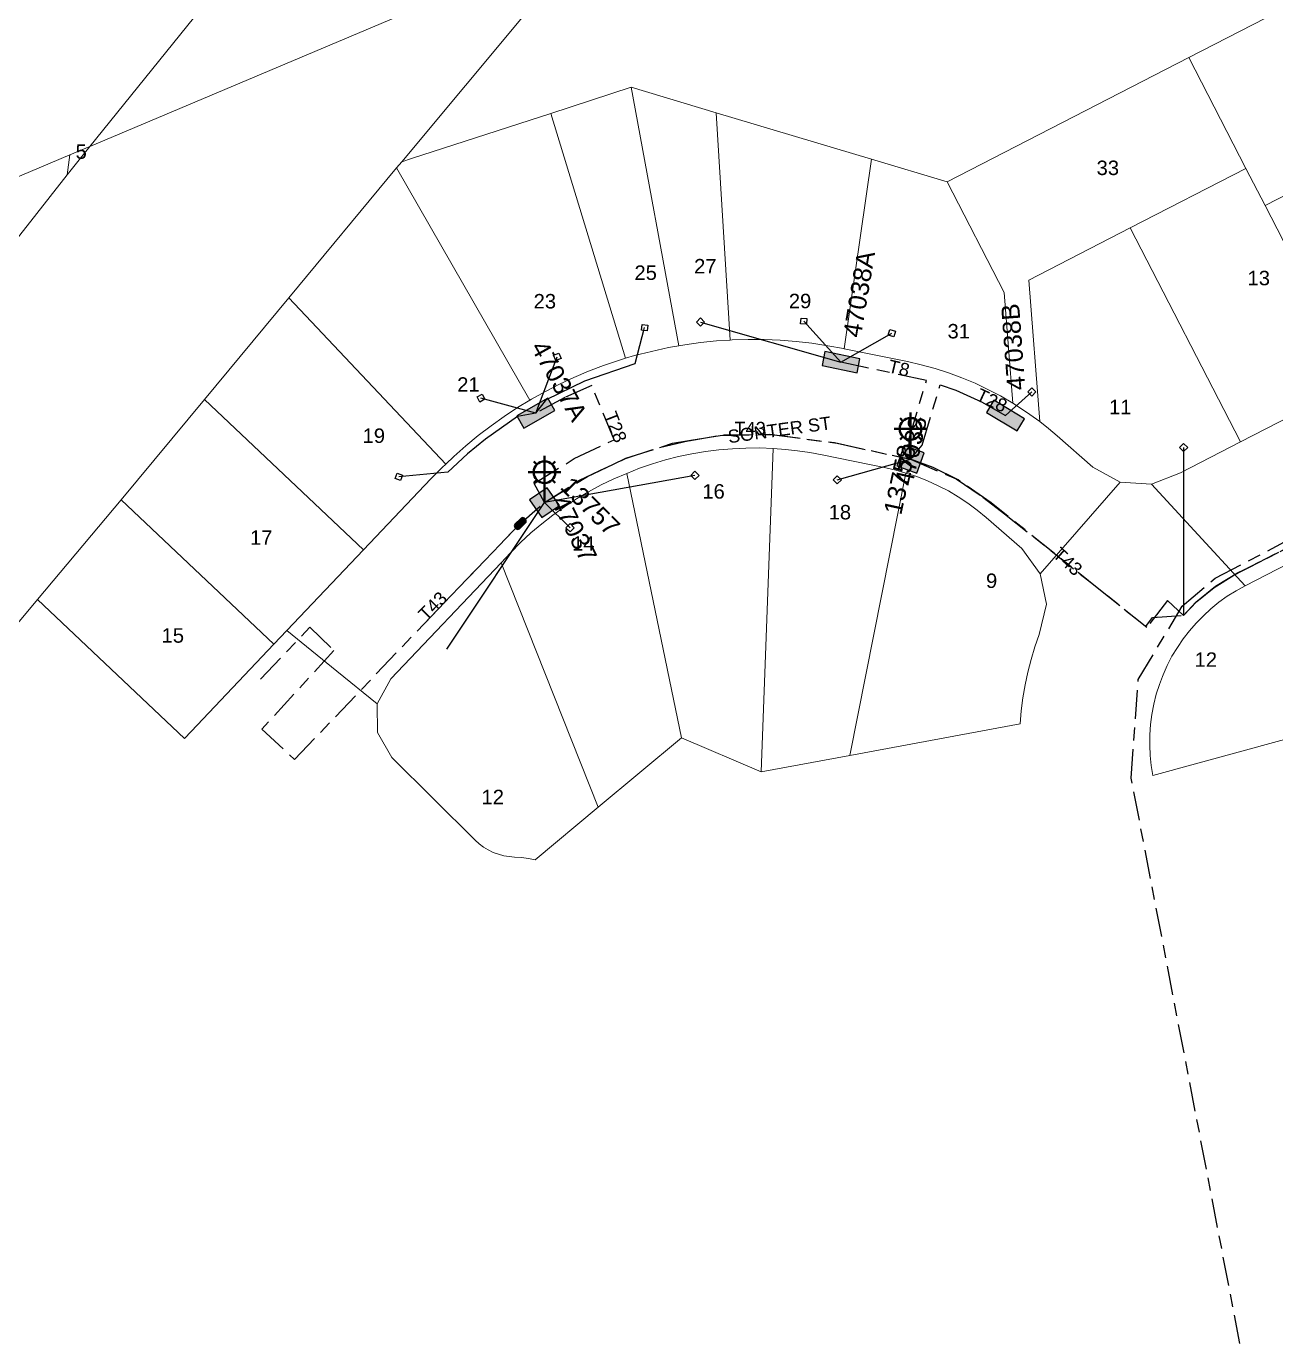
# Model space of a CAD drawing. Header units: metres. Extents: x 302094 to 304730, y 6265242 to 6268907.
# Drawn here: x 303920 to 304093, y 6267192.4 to 6267374.8 of the extents above; entities that cross this region are included whole.
import ezdxf
from ezdxf.enums import TextEntityAlignment as Align

# ---------------------------------------------------------------- set-up
doc = ezdxf.new("R2010")
doc.units = ezdxf.units.M
doc.linetypes.add('Cable Exist UG', pattern=[8.2, 4, -1.2, 1.8, -1.2])
doc.layers.get('0').update_dxf_attribs({"color": 6})
for name, color, linetype, lineweight in [('Cadastre Buildings_SP_EXT', 9, 'Continuous', 5), ('Cadastre Land Parcels_SP_EXT', 7, 'Continuous', 5), ('Cadastre Roads_SP_EXT', 9, 'Continuous', 5)]:
    doc.layers.add(name, color=color, linetype=linetype, lineweight=lineweight)
for name, color, linetype in [('Equip_SL_EXT', 7, 'Continuous'), ('Equip_SP_SL_EXT', 7, 'Continuous'), ('Mains_HV_EXT', 1, 'Continuous'), ('Mains_LV_EXT', 5, 'Continuous'), ('Mains_SL_EXT', 3, 'Continuous'), ('Services_SP_EXT', 7, 'Continuous'), ('SupportsUG_SP_LV_EXT', 7, 'Continuous'), ('SupportsUG_SP_LV_SL_EXT', 7, 'Continuous')]:
    doc.layers.add(name, color=color, linetype=linetype)
doc.styles.add('COLUMN_LABEL', font='arial.ttf')
doc.styles.add('iecARIAL', font='arial.ttf', dxfattribs={"height": 2})
doc.styles.add('POLE_LABEL', font='arial.ttf')
doc.styles.get("Standard").update_dxf_attribs({"font": 'arial.ttf'})

# ---------------------------------------------------------------- blocks, each defined once
blk = doc.blocks.new('COLUMN_EXT')
blk.add_hatch(color=256).paths.add_polyline_path([(-1.49, 1.48), (-1.49, -1.49), (1.48, -1.49), (1.48, 1.48)])
blk.add_lwpolyline([(-1.49, -1.49), (1.48, -1.49), (1.48, 1.48), (-1.49, 1.48)], close=True)
for tag, height, style, flags, p in [('ASSET_NUM', 2.5, 'COLUMN_LABEL', 8, (2, 2)), ('STRUCTURE_PLANT_NUMBER', 0.2, 'POLE_LABEL', 9, (1.81, 0.03)), ('STREET_CODE', 0.2, 'COLUMN_LABEL', 9, (1.81, -0.2))]:
    blk.add_attdef(tag, text='', height=height, dxfattribs=dict(style=style, flags=flags)).set_placement(p, align=Align.MIDDLE_LEFT)
at = {"flags": 9}
for tag, p in [('COLUMN_TYPE', (1.81, -0.4)), ('OWNED_BY', (1.81, -0.6)), ('STATE', (1.81, -0.8)), ('USAGE', (1.81, -1)), ('STREETNAME', (1.81, -1.6)), ('SUBURB', (1.81, -1.8)), ('LEGEND', (1.81, -1.2)), ('LOCATION', (1.81, -1.4)), ('NOTES', (1.81, -2))]:
    blk.add_attdef(tag, text='', height=0.2, dxfattribs=at).set_placement(p, align=Align.MIDDLE_LEFT)
at = {"flags": 1}
blk.add_attdef('Z', (1.81, -2.35), '', height=0.2, dxfattribs=at)
blk = doc.blocks.new('PILLAR_EXT')
blk.add_hatch(color=256).paths.add_polyline_path([(-2.475, 0.99), (-2.475, -0.99), (2.475, -0.99), (2.475, 0.99)])
blk.add_lwpolyline([(-2.475, -0.99), (2.475, -0.99), (2.475, 0.99), (-2.475, 0.99)], close=True)
at = {"style": 'iecARIAL', "flags": 8}
blk.add_attdef('ASSET_NUM', (1.5, 3.5), '', height=2.5, dxfattribs=at)
for tag, p, flags in [('OWNED_BY', (0, -0.2), 9), ('STATE', (0, -0.4), 9), ('SUPPORT_TYPE', (0, -0.6), 9), ('STREETNAME', (0, -1.8), 9), ('SUBURB', (0, -2), 1), ('USAGE', (0, -0.8), 9), ('LEGEND', (0, -1), 9), ('LOCATION', (0, -1.2), 9), ('NOTES', (0, -1.4), 9), ('PARENT', (0, -1.6), 9)]:
    blk.add_attdef(tag, p, '', height=0.2, dxfattribs=dict(flags=flags))
blk = doc.blocks.new('SL_LANTERN_EXT')
at = {"lineweight": 40}
for p, q in [((-1.46, 5.68), (-1.06, 5.28)), ((0, 1.97), (0, 6.47)), ((1.46, 5.68), (1.06, 5.28)), ((-2.25, 4.22), (2.25, 4.22)), ((-1.46, 2.76), (-1.06, 3.16)), ((0, 0), (0, 2.72)), ((1.46, 2.76), (1.06, 3.16))]:
    blk.add_line(p, q, dxfattribs=at)
blk.add_circle((0, 4.22), 1.5, dxfattribs=at)
at = {"style": 'iecARIAL', "flags": 8}
blk.add_attdef('ASSET_NUM', (1.5, 1.5), '', height=2.5, dxfattribs=at)
for tag, p, height, flags in [('OPERATING_VOLTAGE', (0.98, -1.65), 0.2, 9), ('ORIENTATION', (0.98, -1.85), 0.2, 9), ('CONSTRUCTED_VOLTAGE', (0.98, -0.65), 0.2, 9), ('CONTROL_TYPE', (0.98, -0.85), 0.2, 9), ('LANTERN_PURPOSE', (0.98, -1.05), 0.2, 9), ('LANTERN_TYPE', (0.98, -1.25), 0.2, 9), ('NO_PHASES', (0.98, -1.45), 0.2, 9), ('LNUMBER', (2.18, -3.25), 2.5, 8), ('OWNED_BY', (0.98, -2.05), 0.2, 9), ('STATE', (0.98, -2.25), 0.2, 9), ('USAGE', (0.98, -2.45), 0.2, 9), ('CEXIST', (0.98, -2.65), 0.2, 9), ('CNEW', (0.98, -2.85), 0.2, 9), ('CNUMBER', (0.98, -3.05), 0.2, 9), ('CREMOVE', (0.98, -3.25), 0.2, 9), ('CREPLACE', (0.98, -3.45), 0.2, 9), ('LKINGHEIGHT', (0.98, -3.65), 0.2, 9), ('LBRACKET', (0.98, -3.85), 0.2, 9), ('LBRACKETVOCAB', (0.98, -4.05), 0.2, 9), ('LCATEGORY', (0.98, -4.25), 0.2, 9), ('LCHARGE1', (0.98, -4.45), 0.2, 9), ('LCHARGE1PERCENT', (0.98, -4.65), 0.2, 9), ('LCHARGE2', (0.98, -4.85), 0.2, 9), ('LCHARGE2PERCENT', (0.98, -5.05), 0.2, 9), ('LCHARGE3', (0.98, -5.25), 0.2, 9), ('LCHARGE3PERCENT', (0.98, -5.45), 0.2, 9), ('LEXIST', (0.98, -5.65), 0.2, 9), ('LLAMP', (0.98, -5.85), 0.2, 9), ('LLAMPVOCAB', (0.98, -6.05), 0.2, 9), ('LMAST', (0.98, -6.25), 0.2, 9), ('LMASTVOCAB', (0.98, -6.45), 0.2, 9), ('LNEW', (0.98, -6.65), 0.2, 9), ('LANTNUMBER', (0.98, -6.85), 0.2, 9), ('LOUTREACH', (0.98, -7.25), 0.2, 9), ('LOUTREACHVOCAB', (0.98, -7.45), 0.2, 9), ('STREETNAME', (0.98, -9.25), 0.2, 9), ('LRATECODE', (0.98, -7.65), 0.2, 9), ('LREMOVE', (0.98, -7.85), 0.2, 9), ('LREPLACE', (0.98, -8.05), 0.2, 9), ('LTYPE', (0.98, -8.25), 0.2, 9), ('LTYPEVOCAB', (0.98, -8.45), 0.2, 9), ('LEGEND', (0.98, -8.65), 0.2, 9), ('LOCATION', (0.98, -8.85), 0.2, 9), ('NOTES', (0.98, -9.05), 0.2, 9), ('SUBURB', (0.98, -9.45), 0.2, 1)]:
    blk.add_attdef(tag, p, '', height=height, dxfattribs=dict(flags=flags))
blk = doc.blocks.new('CCP_EXT')
at = {"flags": 9}
for tag, p in [('STATE', (0, -1.8)), ('LIFE_SUPPORT', (0, -1.6)), ('NOTES', (0, -2))]:
    blk.add_attdef(tag, text='', height=0.2, dxfattribs=at).set_placement(p, align=Align.MIDDLE_LEFT)
blk.add_wipeout([(0, 0.57), (0.57, 0), (0, -0.57), (-0.57, 0)])
blk.add_lwpolyline([(-0.57, 0), (0, 0.57), (0.57, 0), (0, -0.57), (-0.57, 0)])
at = {"flags": 1}
blk.add_attdef('Z', (0, 0), '', height=0.2, dxfattribs=at)
at = {"flags": 9}
for tag, p in [('CCP_TYPE', (0, 0)), ('CONSTRUCTED_VOLTAGE', (0, -0.2)), ('OPERATING_VOLTAGE', (0, -0.6)), ('ORIENTATION', (0, -0.8)), ('OWNED_BY', (0, -1)), ('NO_PHASES', (0, -0.4)), ('USAGE', (0, -1.2)), ('LEGEND', (0, -1.4))]:
    blk.add_attdef(tag, text='', height=0.2, dxfattribs=at).set_placement(p, align=Align.MIDDLE_LEFT)
blk = doc.blocks.new('SL_STJ_EXT')
h = blk.add_hatch(color=256)
edge = h.paths.add_edge_path()
edge.add_ellipse((-0.59, 0.13), major_axis=(0.226, 0.226), ratio=1, start_angle=45, end_angle=135)
edge.add_line((-0.91, 0.13), (-0.91, -0.13))
edge.add_ellipse((-0.59, -0.13), major_axis=(0.226, 0.226), ratio=1, start_angle=135, end_angle=225)
edge.add_line((-0.59, -0.45), (0.59, -0.45))
edge.add_ellipse((0.59, -0.13), major_axis=(-0.226, 0.226), ratio=1, start_angle=135, end_angle=225)
edge.add_line((0.91, -0.13), (0.91, 0.13))
edge.add_ellipse((0.59, 0.13), major_axis=(-0.226, 0.226), ratio=1, start_angle=225, end_angle=315)
edge.add_line((0.59, 0.45), (-0.59, 0.45))
blk.add_lwpolyline([(-0.91, 0.13), (-0.91, -0.13, 0.414214), (-0.59, -0.45), (0.59, -0.45, 0.414214), (0.91, -0.13), (0.91, 0.13, 0.414214), (0.59, 0.45), (-0.59, 0.45, 0.414214)], format="xyb", close=True)
at = {"flags": 1}
blk.add_attdef('Z', (0, 0), '', height=0.2, dxfattribs=at)
at = {"flags": 9}
for tag, p in [('ORIENTATION', (0, 0)), ('USAGE', (0, -0.2)), ('LEGEND', (0, -0.4)), ('NOTES', (0, -0.6))]:
    blk.add_attdef(tag, text='', height=0.2, dxfattribs=at).set_placement(p, align=Align.MIDDLE_LEFT)

msp = doc.modelspace()

# ---------------------------------------------------------------- linework, layer by layer
at = {"layer": 'Cadastre Buildings_SP_EXT', "linetype": 'Continuous'}
msp.add_lwpolyline([(303911.76, 6267410.9), (303892.7, 6267403.15), (303875.99, 6267396.45), (303846.22, 6267384.68), (303846.46, 6267384.05), (303846.69, 6267383.43), (303846.91, 6267382.8), (303847.13, 6267382.17), (303847.34, 6267381.53), (303847.55, 6267380.9), (303847.75, 6267380.26), (303847.94, 6267379.62), (303862.78, 6267330.29), (303926.01, 6267357.02), (303928.81, 6267358.18), (303966.21, 6267404.58), (303954.06, 6267403.99), (303933.09, 6267402.97), (303915.4, 6267402.12), (303911.76, 6267410.9)], close=True, dxfattribs=at)
at = {"layer": 'Cadastre Land Parcels_SP_EXT', "linetype": 'Continuous'}
for points in [[(304075.04, 6267455.53), (304108.04, 6267494.68), (304105.52, 6267495), (304079.03, 6267498.93), (304057.08, 6267485.06), (304014.32, 6267461.26), (304003.68, 6267448.51), (304001.13, 6267452.92), (304000.26, 6267446.98), (303981.68, 6267439.48), (303989.27, 6267433), (303966.21, 6267404.58), (303928.81, 6267358.18), (303998.23, 6267387.55), (304045.79, 6267444.77), (304075.04, 6267455.53)], [(304164.07, 6267422.74), (304102.82, 6267431.73), (303998.23, 6267387.55), (303972.01, 6267356.08), (303973.35, 6267356.51), (303992.61, 6267362.78), (304003.74, 6267366.4), (304015.51, 6267362.87), (304037.03, 6267356.42), (304047.5, 6267353.31), (304080.95, 6267370.52), (304104.1, 6267382.4), (304127.22, 6267394.3), (304150.35, 6267406.17), (304170.81, 6267416.7), (304178.64, 6267420.74), (304164.07, 6267422.74)], [(303972.01, 6267356.08), (303998.23, 6267387.55), (303928.8, 6267358.18), (303925.64, 6267354.25), (303897.57, 6267318.52), (303884.58, 6267301.97), (303884.42, 6267301.78), (303859.63, 6267295.9), (303839.85, 6267291.11), (303796.39, 6267280.51), (303812.16, 6267248.48), (303874.14, 6267264.25), (303879.34, 6267266.84), (303892.68, 6267273.75), (303911.5, 6267283.42), (303921.55, 6267295.45), (303933.12, 6267309.29), (303944.68, 6267323.14), (303956.33, 6267337.26), (303971.27, 6267355.23), (303972.01, 6267356.08)], [(304127.22, 6267337.4), (304104.1, 6267382.4), (304080.95, 6267370.52), (304088.87, 6267355.16), (304091.52, 6267350), (304101.98, 6267355.37), (304112.43, 6267360.74), (304125.01, 6267336.25), (304127.22, 6267337.4)], [(304088.87, 6267355.16), (304080.95, 6267370.52), (304047.5, 6267353.31), (304055.41, 6267337.97), (304056.6, 6267322.65), (304058.49, 6267321.43), (304060.31, 6267320.12), (304058.79, 6267339.7), (304072.86, 6267346.93), (304088.87, 6267355.16)], [(304010.35, 6267330.6), (304003.74, 6267366.4), (303992.61, 6267362.78), (304002.95, 6267328.87), (304004.23, 6267329.24), (304006.56, 6267329.83), (304008.92, 6267330.34), (304010.35, 6267330.6)], [(304010.35, 6267330.6), (304011.2, 6267330.75), (304013.37, 6267331.05), (304015.56, 6267331.27), (304017.45, 6267331.39), (304015.51, 6267362.87), (304003.74, 6267366.4), (304010.35, 6267330.6)], [(304002.95, 6267328.87), (303992.61, 6267362.78), (303973.35, 6267356.51), (303972.01, 6267356.08), (303971.27, 6267355.23), (303989.71, 6267323.06), (303989.94, 6267323.2), (303991.87, 6267324.28), (303993.83, 6267325.28), (303995.83, 6267326.22), (303997.86, 6267327.08), (303999.92, 6267327.87), (304002.01, 6267328.58), (304002.95, 6267328.87)], [(304037.03, 6267356.42), (304015.51, 6267362.87), (304017.45, 6267331.39), (304017.75, 6267331.41), (304019.96, 6267331.48), (304022.17, 6267331.46), (304024.38, 6267331.37), (304026.58, 6267331.2), (304028.78, 6267330.94), (304030.97, 6267330.61), (304033.16, 6267330.21), (304033.24, 6267330.19), (304037.03, 6267356.42)], [(303925.64, 6267354.25), (303928.8, 6267358.18), (303926.01, 6267357.02), (303925.64, 6267354.25)], [(303897.57, 6267318.52), (303925.64, 6267354.25), (303926.01, 6267357.02), (303862.78, 6267330.29), (303858.88, 6267328.7), (303864.11, 6267327.02), (303877.68, 6267332.78), (303897.57, 6267318.52)], [(304047.5, 6267353.31), (304037.03, 6267356.42), (304033.24, 6267330.19), (304041.99, 6267328.41), (304043.91, 6267327.98), (304045.82, 6267327.46), (304047.7, 6267326.85), (304049.55, 6267326.17), (304051.37, 6267325.41), (304053.15, 6267324.56), (304054.9, 6267323.65), (304056.6, 6267322.65), (304055.41, 6267337.97), (304047.5, 6267353.31)], [(303989.71, 6267323.06), (303971.27, 6267355.23), (303956.33, 6267337.26), (303978.08, 6267314.22), (303979.19, 6267315.28), (303980.86, 6267316.76), (303982.58, 6267318.18), (303984.35, 6267319.53), (303986.17, 6267320.82), (303988.03, 6267322.05), (303989.71, 6267323.06)], [(304091.52, 6267350), (304088.87, 6267355.16), (304072.86, 6267346.93), (304088.1, 6267317.28), (304104.11, 6267325.51), (304091.52, 6267350)], [(304114.56, 6267330.88), (304101.98, 6267355.37), (304091.52, 6267350), (304104.11, 6267325.51), (304114.56, 6267330.88)], [(304088.1, 6267317.28), (304072.86, 6267346.93), (304058.79, 6267339.7), (304060.31, 6267320.12), (304061.55, 6267319.14), (304062.75, 6267318.13), (304067.69, 6267313.81), (304071.47, 6267311.74), (304075.77, 6267311.45), (304079.8, 6267313), (304088.1, 6267317.28)], [(303978.08, 6267314.22), (303956.33, 6267337.26), (303944.68, 6267323.14), (303966.69, 6267302.35), (303975.99, 6267312.18), (303977.58, 6267313.75), (303978.08, 6267314.22)], [(303966.69, 6267302.35), (303944.68, 6267323.14), (303933.12, 6267309.29), (303954.29, 6267289.29), (303956.09, 6267291.19), (303966.69, 6267302.35)], [(304023.39, 6267316.37), (304021.51, 6267316.45), (304019.63, 6267316.44), (304017.76, 6267316.35), (304015.88, 6267316.19), (304014.02, 6267315.95), (304012.16, 6267315.64), (304010.32, 6267315.25), (304008.5, 6267314.79), (304006.7, 6267314.25), (304004.92, 6267313.65), (304003.17, 6267312.94), (304010.7, 6267276.32), (304021.76, 6267271.62), (304023.39, 6267316.37)], [(304041.78, 6267312.98), (304040.4, 6267313.38), (304038.99, 6267313.71), (304030.17, 6267315.51), (304028.49, 6267315.82), (304026.8, 6267316.07), (304025.1, 6267316.26), (304023.39, 6267316.37), (304021.76, 6267271.62), (304034.01, 6267273.89), (304041.78, 6267312.98)], [(304010.7, 6267276.32), (304003.17, 6267312.94), (304001.36, 6267312.19), (303999.59, 6267311.33), (303997.86, 6267310.39), (303996.17, 6267309.39), (303994.52, 6267308.31), (303992.92, 6267307.17), (303991.37, 6267305.96), (303989.87, 6267304.68), (303988.43, 6267303.35), (303987.04, 6267301.95), (303985.74, 6267300.56), (303999.2, 6267266.7), (304010.7, 6267276.32)], [(304060.38, 6267299.04), (304057.82, 6267302.51), (304052.88, 6267306.83), (304051.65, 6267307.85), (304050.37, 6267308.8), (304049.04, 6267309.68), (304047.67, 6267310.5), (304046.25, 6267311.23), (304044.8, 6267311.9), (304043.31, 6267312.49), (304041.78, 6267312.98), (304034.01, 6267273.89), (304057.61, 6267278.26), (304057.76, 6267280.07), (304057.99, 6267281.87), (304058.29, 6267283.65), (304058.67, 6267285.43), (304059.12, 6267287.18), (304059.65, 6267288.91), (304060.25, 6267290.62), (304061.24, 6267294.82), (304060.38, 6267299.04)], [(303954.29, 6267289.29), (303933.12, 6267309.29), (303921.55, 6267295.45), (303941.89, 6267276.23), (303942.82, 6267277.21), (303954.29, 6267289.29)], [(303999.2, 6267266.7), (303985.74, 6267300.56), (303970.48, 6267284.51), (303968.56, 6267281.02), (303968.62, 6267277.04), (303970.63, 6267273.61), (303982.15, 6267262.15), (303982.71, 6267261.64), (303983.32, 6267261.18), (303983.97, 6267260.79), (303984.65, 6267260.46), (303985.37, 6267260.19), (303986.1, 6267260), (303986.85, 6267259.87), (303987.61, 6267259.82), (303988.57, 6267259.76), (303989.52, 6267259.62), (303990.46, 6267259.41), (303999.2, 6267266.7)]]:
    msp.add_lwpolyline(points, close=True, dxfattribs=at)
msp.add_lwpolyline([(304106.48, 6267306.48), (304088.75, 6267297.37), (304087.5, 6267296.68), (304086.29, 6267295.92), (304085.13, 6267295.09), (304084.03, 6267294.19), (304082.97, 6267293.23), (304081.97, 6267292.21), (304081.04, 6267291.14), (304080.17, 6267290.01), (304079.37, 6267288.83), (304078.63, 6267287.61), (304077.98, 6267286.34), (304077.39, 6267285.04), (304077.3, 6267284.8), (304076.88, 6267283.71), (304076.45, 6267282.35), (304076.11, 6267280.97), (304075.84, 6267279.57), (304075.66, 6267278.15), (304075.55, 6267276.73), (304075.54, 6267275.3), (304075.6, 6267273.88), (304075.75, 6267272.49), (304075.97, 6267271.11), (304111.42, 6267280.8)], dxfattribs=at)
at = {"layer": 'Mains_HV_EXT', "linetype": 'Cable Exist UG'}
msp.add_lwpolyline([(304088.04, 6267192.44), (304072.99, 6267270.75), (304073.95, 6267284.4), (304080.04, 6267294.54), (304084.62, 6267298.42), (304105.83, 6267309.54), (304110.74, 6267300.65), (304112.35, 6267301.53)], dxfattribs=at)
at = {"layer": 'Mains_LV_EXT', "linetype": 'Cable Exist UG'}
for points in [[(304042.43, 6267314.88), (304042.2, 6267317.62), (304044.62, 6267325.8), (304032.8, 6267328.33)], [(303991.75, 6267308.88), (303990.31, 6267311.53), (303995.86, 6267314.98), (304001.39, 6267317.58), (303998.3, 6267325.12), (303994.57, 6267323.45), (303990.54, 6267321.28)], [(304042.43, 6267314.88), (304044.06, 6267316.86), (304046.53, 6267325.19), (304048.69, 6267324.45), (304052.26, 6267322.86), (304055.59, 6267320.93)], [(304080.24, 6267293.27), (304077.99, 6267295.34), (304075.15, 6267291.61), (304053.57, 6267308.86), (304049.01, 6267312.03), (304045.54, 6267313.77), (304042.43, 6267314.88)], [(303952.44, 6267284.45), (303959.26, 6267291.62), (303962.59, 6267288.42), (303952.63, 6267277.53), (303957.13, 6267273.32), (303988.14, 6267305.76), (303991.75, 6267308.88)], [(304080.24, 6267293.27), (304081.93, 6267295.08), (304084.65, 6267297.3), (304087.7, 6267299.16), (304089.38, 6267299.95), (304097.06, 6267303.9), (304106.95, 6267309.25), (304109.18, 6267304.92), (304112.35, 6267301.53)]]:
    msp.add_lwpolyline(points, dxfattribs=at)
at = {"layer": 'Mains_SL_EXT', "linetype": 'Cable Exist UG'}
for points in [[(304042.43, 6267314.88), (304048.76, 6267312.16), (304052.42, 6267309.66), (304055.46, 6267307.35), (304075.03, 6267291.73), (304075.91, 6267292.96), (304080.24, 6267293.27)], [(304080.24, 6267293.27), (304082.07, 6267295.19), (304084.48, 6267297.15), (304087.18, 6267298.85), (304093.62, 6267302.13), (304106.95, 6267309.25), (304108.55, 6267306.14), (304117.13, 6267301.97)], [(303975.19, 6267292.21), (303988.29, 6267305.89), (303988.39, 6267305.99)]]:
    msp.add_lwpolyline(points, dxfattribs=at)
at = {"layer": 'Services_SP_EXT'}
msp.add_lwpolyline([(303978.22, 6267288.6), (303991.75, 6267308.88)], dxfattribs=at)

# ---------------------------------------------------------------- block references
at = {"layer": 'Equip_SL_EXT', "rotation": 43.4304737079617}
msp.add_blockref('SL_STJ_EXT', (303988.39, 6267305.99), dxfattribs=at)
at = {"layer": 'Equip_SP_SL_EXT'}
ref = msp.add_blockref('SL_LANTERN_EXT', (304042.43, 6267314.88), dxfattribs=at)
ref.add_attrib('ASSET_NUM', '13758', dxfattribs={"layer": '0', "height": 2.5, "rotation": 77.678, "style": 'iecARIAL'}).set_placement((304043.93, 6267316.38), align=Align.BOTTOM_RIGHT)
ref = msp.add_blockref('SL_LANTERN_EXT', (303991.75, 6267308.88), dxfattribs=at)
ref.add_attrib('ASSET_NUM', '13757', dxfattribs={"layer": '0', "height": 2.5, "rotation": 315.1041, "style": 'iecARIAL'}).set_placement((303993.25, 6267310.39), align=Align.BOTTOM_LEFT)
at = {"layer": 'SupportsUG_SP_LV_EXT'}
ref = msp.add_blockref('PILLAR_EXT', (304032.8, 6267328.33), dxfattribs=dict(at, rotation=168.5249624131838))
ref.add_attrib('ASSET_NUM', '47038A', dxfattribs={"layer": '0', "height": 2.5, "rotation": 80.4291, "style": 'iecARIAL'}).set_placement((304034.3, 6267331.83), align=Align.MIDDLE_LEFT)
ref = msp.add_blockref('PILLAR_EXT', (304055.59, 6267320.93), dxfattribs=dict(at, rotation=148.9500867067438))
ref.add_attrib('ASSET_NUM', '47038B', dxfattribs={"layer": '0', "height": 2.5, "rotation": 94.2169, "style": 'iecARIAL'}).set_placement((304057.09, 6267324.43), align=Align.MIDDLE_LEFT)
ref = msp.add_blockref('PILLAR_EXT', (303990.54, 6267321.28), dxfattribs=dict(at, rotation=209.7661552913823))
ref.add_attrib('ASSET_NUM', '47037A', dxfattribs={"layer": '0', "height": 2.5, "rotation": 298.9651, "style": 'iecARIAL'}).set_placement((303992.04, 6267324.78), align=Align.BOTTOM_CENTER)
at = {"layer": 'SupportsUG_SP_LV_SL_EXT'}
ref = msp.add_blockref('COLUMN_EXT', (304042.43, 6267314.88), dxfattribs=dict(at, rotation=340.0936909454971))
ref.add_attrib('ASSET_NUM', '47038', dxfattribs={"layer": '0', "height": 2.5, "rotation": 77.678, "style": 'COLUMN_LABEL'}).set_placement((304044.43, 6267315.63), align=Align.BOTTOM_CENTER)
ref = msp.add_blockref('COLUMN_EXT', (303991.75, 6267308.88), dxfattribs=dict(at, rotation=34.47887214301936))
ref.add_attrib('ASSET_NUM', '47037', dxfattribs={"layer": '0', "height": 2.5, "rotation": 295.9748, "style": 'COLUMN_LABEL'}).set_placement((303993.75, 6267309.63), align=Align.MIDDLE_LEFT)

# ---------------------------------------------------------------- texts
at = {"layer": 'Cadastre Land Parcels_SP_EXT'}
for s, p in [('5', (303926.82, 6267356.48)), ('33', (304068.19, 6267354.24)), ('25', (304004.2, 6267339.72)), ('27', (304012.46, 6267340.62)), ('13', (304089.09, 6267338.98)), ('23', (303990.24, 6267335.77)), ('29', (304025.58, 6267335.8)), ('31', (304047.55, 6267331.62)), ('21', (303979.66, 6267324.24)), ('11', (304069.91, 6267321.13)), ('19', (303966.56, 6267317.15)), ('16', (304013.6, 6267309.44)), ('18', (304031.09, 6267306.56)), ('17', (303950.97, 6267303.05)), ('14', (303995.57, 6267302.23)), ('9', (304052.88, 6267297.07)), ('15', (303938.73, 6267289.49)), ('12', (304081.76, 6267286.15)), ('12', (303983.03, 6267267.13))]:
    msp.add_text(s, height=2, dxfattribs=at).set_placement(p)
at = {"layer": 'Cadastre Roads_SP_EXT'}
msp.add_text('SONTER ST', height=1.8, rotation=7.8323, dxfattribs=at).set_placement((304017.27, 6267317.1))
at = {"layer": 'Mains_LV_EXT'}
for s, rotation, p in [('T8', 346.8043, (304039.19, 6267326.96)), ('T28', 335.0011, (304051.33, 6267323.15)), ('T28', 291.1528, (303999.97, 6267321.05)), ('T43', 359.7221, (304018.04, 6267318.28)), ('T43', 317.7609, (304061.98, 6267301.52)), ('T43', 45.2003, (303975.37, 6267292.4))]:
    msp.add_text(s, height=1.8, rotation=rotation, dxfattribs=at).set_placement(p)

# ---------------------------------------------------------------- next in the draw order: block references
at = {"layer": 'Services_SP_EXT'}
for p in [(304013.35, 6267333.88), (304059.23, 6267324.21), (304080.24, 6267316.51), (304012.58, 6267312.66), (304032.29, 6267312.04), (303995.29, 6267305.41)]:
    msp.add_blockref('CCP_EXT', p, dxfattribs=at)
for p, rotation in [((304027.64, 6267334.01), 131.0278759293697), ((304005.61, 6267333.11), 37.05690938406281), ((304039.84, 6267332.36), 28.69654569628644), ((303993.51, 6267329.07), 68.05838243904707), ((303982.95, 6267323.36), 163.4129056410723), ((303971.57, 6267312.45), 203.7788463725154)]:
    msp.add_blockref('CCP_EXT', p, dxfattribs=dict(at, rotation=rotation))

# ---------------------------------------------------------------- next in the draw order: linework, layer by layer
at = {"layer": 'Cadastre Roads_SP_EXT', "linetype": 'Continuous'}
msp.add_lwpolyline([(304033.24, 6267330.19), (304033.16, 6267330.21), (304030.97, 6267330.61), (304028.78, 6267330.94), (304026.58, 6267331.2), (304024.38, 6267331.37), (304022.17, 6267331.46), (304019.96, 6267331.48), (304017.75, 6267331.41), (304017.45, 6267331.39), (304015.56, 6267331.27), (304013.37, 6267331.05), (304011.2, 6267330.75), (304010.35, 6267330.6), (304008.92, 6267330.34), (304006.56, 6267329.83), (304004.23, 6267329.24), (304002.95, 6267328.87), (304002.01, 6267328.58), (303999.92, 6267327.87), (303997.86, 6267327.08), (303995.83, 6267326.22), (303993.83, 6267325.28), (303991.87, 6267324.28), (303989.94, 6267323.2), (303989.71, 6267323.06), (303988.03, 6267322.05), (303986.17, 6267320.82), (303984.35, 6267319.53), (303982.58, 6267318.18), (303980.86, 6267316.76), (303979.19, 6267315.28), (303978.08, 6267314.22), (303977.58, 6267313.75), (303975.99, 6267312.18), (303966.69, 6267302.35), (303956.09, 6267291.19), (303963, 6267285.56), (303968.56, 6267281.02), (303970.48, 6267284.51), (303985.74, 6267300.56), (303987.04, 6267301.95), (303988.43, 6267303.35), (303989.87, 6267304.68), (303991.37, 6267305.96), (303992.92, 6267307.17), (303994.52, 6267308.31), (303996.17, 6267309.39), (303997.86, 6267310.39), (303999.59, 6267311.33), (304001.36, 6267312.19), (304003.17, 6267312.94), (304004.92, 6267313.65), (304006.7, 6267314.25), (304008.5, 6267314.79), (304010.32, 6267315.25), (304012.16, 6267315.64), (304014.02, 6267315.95), (304015.88, 6267316.19), (304017.76, 6267316.35), (304019.63, 6267316.44), (304021.51, 6267316.45), (304023.39, 6267316.37), (304025.1, 6267316.26), (304026.8, 6267316.07), (304028.49, 6267315.82), (304030.17, 6267315.51), (304038.99, 6267313.71), (304040.4, 6267313.38), (304041.78, 6267312.98), (304043.31, 6267312.49), (304044.8, 6267311.9), (304046.25, 6267311.23), (304047.67, 6267310.5), (304049.04, 6267309.68), (304050.37, 6267308.8), (304051.65, 6267307.85), (304052.88, 6267306.83), (304057.82, 6267302.51), (304060.38, 6267299.04), (304065.44, 6267304.84), (304071.47, 6267311.74), (304067.69, 6267313.81), (304062.75, 6267318.13), (304061.55, 6267319.14), (304060.31, 6267320.12), (304058.49, 6267321.43), (304056.6, 6267322.65), (304054.9, 6267323.65), (304053.15, 6267324.56), (304051.37, 6267325.41), (304049.55, 6267326.17), (304047.7, 6267326.85), (304045.82, 6267327.46), (304043.91, 6267327.98), (304041.99, 6267328.41), (304033.24, 6267330.19)], close=True, dxfattribs=at)
msp.add_lwpolyline([(304104.11, 6267325.51), (304088.1, 6267317.28), (304079.8, 6267313), (304075.77, 6267311.45), (304081.71, 6267305.01), (304088.75, 6267297.37), (304106.48, 6267306.48)], dxfattribs=at)
at = {"layer": 'Mains_LV_EXT', "linetype": 'Cable Exist UG'}
msp.add_lwpolyline([(303991.75, 6267308.88), (303996.59, 6267312), (304003.03, 6267315.04), (304009.47, 6267317.1), (304016.51, 6267318.26), (304022.92, 6267318.35), (304031.89, 6267317.2), (304042.43, 6267314.88)], dxfattribs=at)
at = {"layer": 'Mains_SL_EXT', "linetype": 'Cable Exist UG'}
msp.add_lwpolyline([(303991.75, 6267308.88), (303997.69, 6267312.52), (304002.95, 6267315), (304007.69, 6267316.53), (304011.67, 6267317.46), (304016.09, 6267318.19), (304023.16, 6267318.32), (304032.25, 6267317.12), (304042.43, 6267314.88)], dxfattribs=at)
at = {"layer": 'Services_SP_EXT'}
for points in [[(303990.54, 6267321.28), (303992.01, 6267323.17), (303997.33, 6267325.73), (304004.28, 6267328.16), (304005.61, 6267333.11)], [(304013.35, 6267333.88), (304032.8, 6267328.33)], [(304032.8, 6267328.33), (304027.64, 6267334.01)], [(304032.8, 6267328.33), (304039.84, 6267332.36)], [(303990.54, 6267321.28), (303993.51, 6267329.07)], [(304059.23, 6267324.21), (304055.59, 6267320.93)], [(303990.54, 6267321.28), (303982.95, 6267323.36)], [(303990.54, 6267321.28), (303988.02, 6267320.82), (303983.58, 6267317.67), (303981.09, 6267315.62), (303978.38, 6267313.12), (303971.57, 6267312.45)], [(304080.24, 6267316.51), (304080.24, 6267293.27)], [(304032.29, 6267312.04), (304042.43, 6267314.88)], [(304012.58, 6267312.66), (303991.75, 6267308.88)], [(303995.29, 6267305.41), (303991.75, 6267308.88)]]:
    msp.add_lwpolyline(points, dxfattribs=at)

doc.saveas('drawing.dxf')
